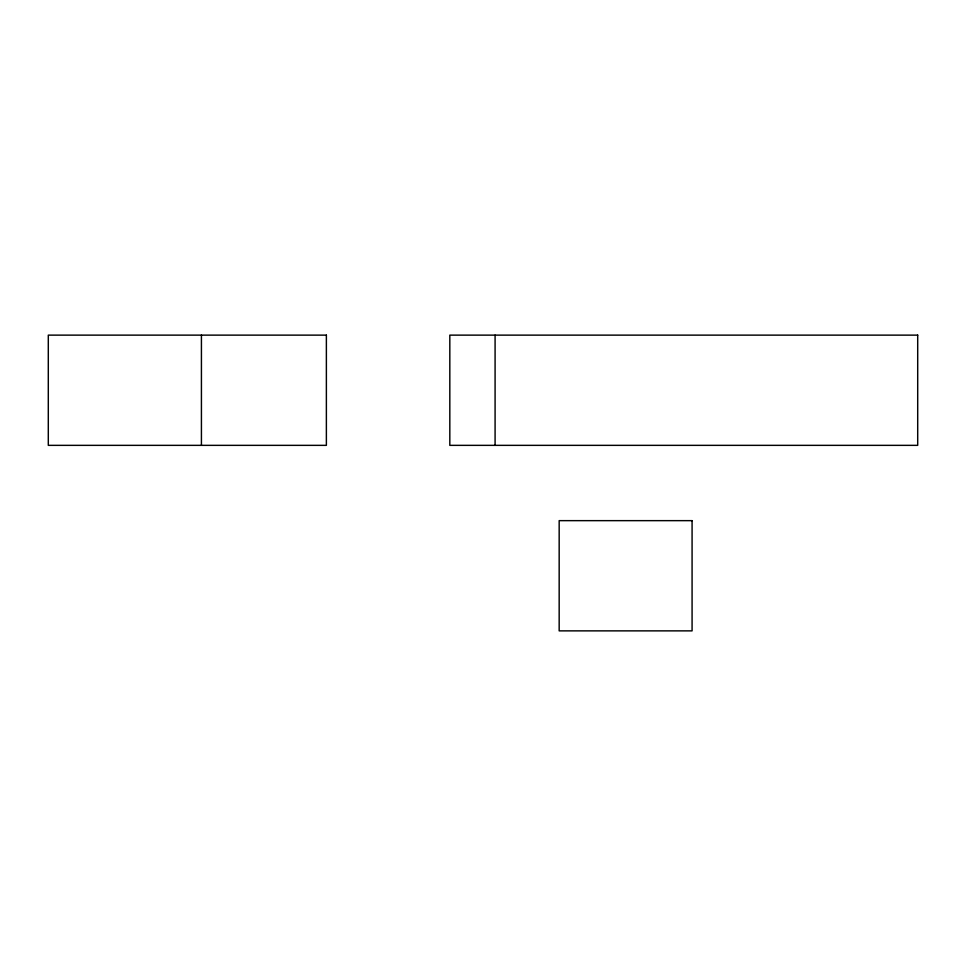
<?xml version="1.0" encoding="UTF-8"?>
<svg xmlns="http://www.w3.org/2000/svg" width="966" height="966" viewBox="0 0 966 966"><rect width="100%" height="100%" fill="white"/><g stroke="black" fill="none" stroke-linecap="round" stroke-linejoin="round"><path stroke-width="1.45" d="M495.087 335.13L495.087 445.35M201.423 335.13L201.423 445.35M326.375 335.13L48.3 335.13L48.3 445.35L326.375 445.35L326.375 335.13M917.7 335.13L449.818 335.13L449.818 445.35L917.7 445.35L917.7 335.13M692.079 520.65L559.169 520.65L559.169 630.87L692.079 630.87L692.079 520.65"/></g></svg>
